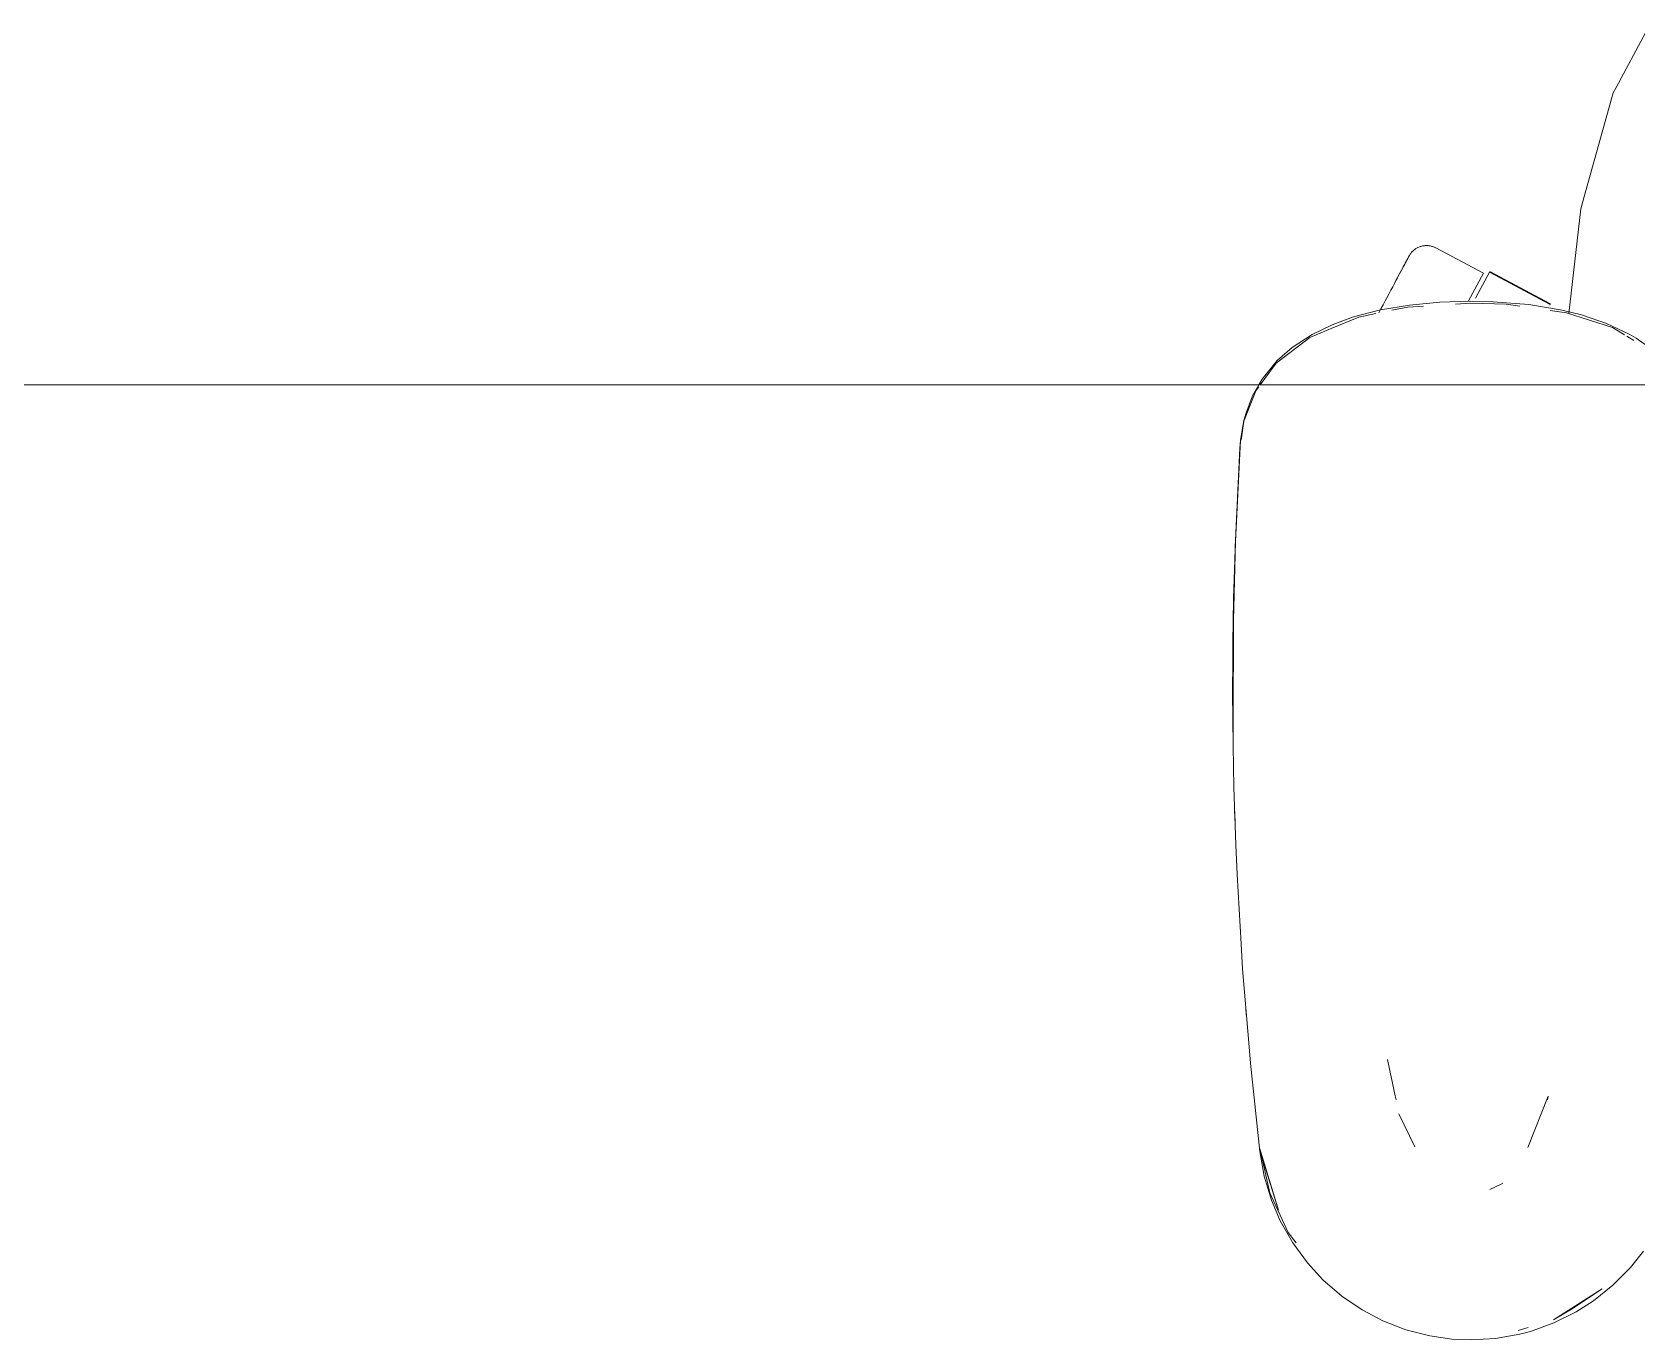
# Model space of a CAD drawing. Header units: millimetres. Extents: x 155927 to 317870, y -36033 to 97293.
# Drawn here: x 177745.5 to 178072.1, y 23333.7 to 23599.8 of the extents above; entities that cross this region are included whole.
import ezdxf

# ---------------------------------------------------------------- set-up
doc = ezdxf.new("R2010")
doc.units = ezdxf.units.MM
doc.header["$MEASUREMENT"] = 0
doc.layers.add('G-IMPT', color=8, linetype='CONTINUOUS', lineweight=9)
doc.layers.add('I-FURN', color=8, linetype='CONTINUOUS', lineweight=9)

msp = doc.modelspace()

# ---------------------------------------------------------------- linework, layer by layer
at = {"layer": 'G-IMPT'}
for p, q in [((178067.87, 23588.57), (178073.89, 23599.81)), ((178061.27, 23566.12), (178067.28, 23587.46)), ((178067.28, 23587.46), (178067.87, 23588.57)), ((178058.22, 23542.58), (178060.64, 23563.85)), ((178061.27, 23566.12), (178060.64, 23563.85)), ((178025.8, 23544.28), (178019.87, 23543.28)), ((178022.24, 23543.21), (178025.47, 23543.87)), ((178025.47, 23543.87), (178028.67, 23544.06)), ((178025.8, 23544.28), (178031.95, 23544.85)), ((178038.29, 23545.03), (178031.95, 23544.85)), ((178035.18, 23544.46), (178038.29, 23544.65)), ((178042.8, 23544.94), (178038.29, 23545.03)), ((178045.46, 23544.42), (178038.29, 23544.65)), ((178042.8, 23544.94), (178050.11, 23544.36)), ((178045.46, 23544.42), (178048.24, 23544.03)), ((178056.88, 23543.25), (178050.11, 23544.36)), ((178005.98, 23538.28), (178010.06, 23540.27)), ((178015.5, 23541.83), (178009.88, 23539.5)), ((178014.39, 23541.85), (178010.06, 23540.27)), ((178014.39, 23541.85), (178019.87, 23543.28)), ((178015.5, 23541.83), (178018.97, 23542.54)), ((178054.43, 23543.16), (178057.72, 23542.7)), ((178060.8, 23542.27), (178056.88, 23543.25)), ((178057.72, 23542.7), (178067.11, 23539.67)), ((178060.8, 23542.27), (178065.89, 23540.53)), ((178065.89, 23540.53), (178070.53, 23538.32)), ((177998.7, 23532.44), (178005.49, 23537.66)), ((178005.98, 23538.28), (178001.94, 23535.63)), ((178005.49, 23537.66), (178009.88, 23539.5)), ((178067.11, 23539.67), (178069.56, 23538.2)), ((178070.03, 23537.92), (178071.47, 23537.06)), ((178070.53, 23538.32), (178071.9, 23537.52)), ((178075.36, 23535.07), (178071.9, 23537.52)), ((178001.94, 23535.63), (177998.9, 23532.96)), ((177995.43, 23528.03), (177998.7, 23532.44)), ((177995.82, 23529.22), (177998.9, 23532.96)), ((177993.86, 23525.79), (177995.13, 23528.01)), ((177994.53, 23526.82), (177995.13, 23527.62)), ((177995.14, 23528.03), (177995.82, 23529.22)), ((177992.12, 23520.62), (177994.53, 23526.82)), ((177993.86, 23525.79), (177992.47, 23522.15)), ((177992.12, 23520.62), (177991.54, 23516.78)), ((177992.1, 23520.8), (177991.66, 23518.41)), ((177992.1, 23520.8), (177992.47, 23522.15)), ((177991.4, 23516.76), (177991.66, 23518.41)), ((177990.32, 23494.98), (177991.4, 23516.76)), ((177990.32, 23494.98), (177991.29, 23515.15)), ((177990.36, 23496.18), (177991.4, 23516.76)), ((177991.4, 23516.76), (177991.29, 23515.15)), ((177989.85, 23474.79), (177990.36, 23496.18)), ((177989.85, 23474.79), (177990.32, 23494.98)), ((177990.01, 23484.62), (177990.36, 23496.18)), ((177990.36, 23496.18), (177990.32, 23494.98)), ((177990.01, 23484.62), (177989.81, 23465.4)), ((177989.85, 23474.79), (177990.01, 23484.62)), ((177989.9, 23454.6), (177990.01, 23484.62)), ((177989.87, 23476.83), (177989.94, 23478.74)), ((177989.89, 23474.79), (177989.87, 23476.83)), ((177989.9, 23454.6), (177989.85, 23474.79)), ((177989.9, 23454.6), (177989.81, 23465.4)), ((177989.9, 23454.6), (177990.06, 23446.19)), ((177990.45, 23434.43), (177990.06, 23446.19)), ((177990.2, 23441.25), (177990.19, 23442.74)), ((177990.31, 23439.31), (177990.2, 23441.25)), ((177990.45, 23434.43), (177990.71, 23428.4)), ((177991.52, 23414.26), (177990.71, 23428.4)), ((177991.84, 23409.18), (177991.52, 23414.26)), ((177991.84, 23409.18), (177993.09, 23394.12)), ((177992.49, 23400.99), (177992.66, 23399.32)), ((177993.09, 23394.12), (177993.44, 23389.99)), ((177993.44, 23389.99), (177995.34, 23372.06)), ((178021.31, 23390.78), (178022.88, 23383.34)), ((178023.09, 23382.58), (178022.88, 23383.34)), ((178054.01, 23383.28), (178049.87, 23372.85)), ((178054.01, 23383.28), (178053.87, 23382.58)), ((178026.91, 23372.95), (178023.65, 23379.73)), ((177995.34, 23372.58), (177999.17, 23360.11)), ((177995.34, 23372.58), (177996.26, 23369.26)), ((177995.34, 23372.06), (177996.24, 23367.02)), ((177997.38, 23363.61), (177995.47, 23372.01)), ((177999.17, 23360.11), (177996.26, 23369.26)), ((177997.7, 23362.16), (177996.24, 23367.02)), ((178042.12, 23364.31), (178044.34, 23365.33)), ((178044.34, 23365.33), (178044.79, 23365.62)), ((177997.38, 23363.61), (178001.12, 23355.54)), ((177999.51, 23357.92), (177997.7, 23362.16)), ((177999.51, 23357.92), (178002.03, 23353.48)), ((178002.72, 23353.43), (178001.12, 23355.54)), ((178005.02, 23349.39), (178002.03, 23353.48)), ((178070.76, 23348.45), (178073.39, 23351.76)), ((178005.02, 23349.39), (178008.19, 23345.95)), ((178067.21, 23344.85), (178070.76, 23348.45)), ((178012.02, 23342.63), (178008.19, 23345.95)), ((178067.21, 23344.85), (178063.24, 23341.66)), ((178016.19, 23339.8), (178012.02, 23342.63)), ((178055.09, 23337.8), (178065.04, 23344.12)), ((178058.76, 23339.96), (178065.04, 23344.12)), ((178059.69, 23339.39), (178063.24, 23341.66)), ((178016.19, 23339.8), (178020.35, 23337.61)), ((178055.09, 23337.8), (178058.76, 23339.96)), ((178055.18, 23337.15), (178059.69, 23339.39)), ((178020.35, 23337.61), (178025.06, 23335.78)), ((178029.93, 23334.52), (178025.06, 23335.78)), ((178029.93, 23334.52), (178034.44, 23333.87)), ((178043.33, 23333.99), (178048.28, 23334.87)), ((178049.97, 23336.24), (178047.94, 23335.62)), ((178048.28, 23334.87), (178050.41, 23335.44)), ((178055.18, 23337.15), (178050.41, 23335.44)), ((178038.29, 23333.7), (178034.44, 23333.87)), ((178038.29, 23333.7), (178043.33, 23333.99))]:
    msp.add_line(p, q, dxfattribs=at)
at = {"layer": 'I-FURN'}
for p, q in [((178025.17, 23553.25), (178025.01, 23552.95)), ((178025.09, 23553.1), (178025.24, 23553.38)), ((178025.31, 23553.51), (178025.17, 23553.25)), ((178025.24, 23553.38), (178025.37, 23553.62)), ((178025.43, 23553.73), (178025.31, 23553.51)), ((178025.37, 23553.62), (178025.47, 23553.82)), ((178025.52, 23553.91), (178025.43, 23553.73)), ((178025.47, 23553.82), (178025.56, 23553.98)), ((178025.6, 23554.05), (178025.52, 23553.91)), ((178025.56, 23553.98), (178025.62, 23554.1)), ((178025.65, 23554.15), (178025.6, 23554.05)), ((178025.62, 23554.1), (178025.67, 23554.18)), ((178025.68, 23554.21), (178025.65, 23554.15)), ((178025.67, 23554.18), (178025.69, 23554.22)), ((178025.69, 23554.23), (178025.68, 23554.21)), ((178025.69, 23554.23), (178025.77, 23554.37)), ((178025.69, 23554.22), (178025.69, 23554.23)), ((178025.77, 23554.37), (178025.86, 23554.51)), ((178025.86, 23554.51), (178025.95, 23554.64)), ((178025.95, 23554.64), (178026.04, 23554.77)), ((178026.04, 23554.77), (178026.14, 23554.9)), ((178026.14, 23554.9), (178026.24, 23555.02)), ((178026.24, 23555.02), (178026.35, 23555.14)), ((178026.35, 23555.14), (178026.47, 23555.25)), ((178026.47, 23555.25), (178026.59, 23555.36)), ((178026.59, 23555.36), (178026.71, 23555.47)), ((178026.71, 23555.47), (178026.84, 23555.57)), ((178026.84, 23555.57), (178026.97, 23555.66)), ((178026.97, 23555.66), (178027.1, 23555.75)), ((178027.1, 23555.75), (178027.24, 23555.83)), ((178027.24, 23555.83), (178027.38, 23555.91)), ((178027.38, 23555.91), (178027.53, 23555.98)), ((178027.53, 23555.98), (178027.67, 23556.05)), ((178027.67, 23556.05), (178027.82, 23556.11)), ((178027.82, 23556.11), (178027.98, 23556.16)), ((178027.98, 23556.16), (178028.13, 23556.21)), ((178028.13, 23556.21), (178028.29, 23556.25)), ((178028.29, 23556.25), (178028.44, 23556.29)), ((178028.44, 23556.29), (178028.6, 23556.32)), ((178028.6, 23556.32), (178028.76, 23556.34)), ((178028.76, 23556.34), (178028.92, 23556.36)), ((178028.92, 23556.36), (178029.08, 23556.37)), ((178029.08, 23556.37), (178029.24, 23556.37)), ((178029.24, 23556.37), (178029.4, 23556.37)), ((178029.4, 23556.37), (178029.57, 23556.36)), ((178029.57, 23556.36), (178029.73, 23556.34)), ((178029.73, 23556.34), (178029.89, 23556.32)), ((178029.89, 23556.32), (178030.04, 23556.29)), ((178030.04, 23556.29), (178030.2, 23556.26)), ((178030.2, 23556.26), (178030.36, 23556.21)), ((178030.36, 23556.21), (178030.51, 23556.17)), ((178030.51, 23556.17), (178030.66, 23556.11)), ((178030.66, 23556.11), (178030.81, 23556.05)), ((178030.81, 23556.05), (178030.96, 23555.99)), ((178030.96, 23555.99), (178031.11, 23555.92)), ((178031.11, 23555.92), (178031.14, 23555.9)), ((178040.83, 23550.75), (178031.14, 23555.9)), ((178023.19, 23549.53), (178023.5, 23550.1)), ((178023.65, 23550.39), (178023.36, 23549.84)), ((178023.5, 23550.1), (178023.78, 23550.63)), ((178023.93, 23550.91), (178023.65, 23550.39)), ((178023.78, 23550.63), (178024.05, 23551.13)), ((178024.18, 23551.39), (178023.93, 23550.91)), ((178024.05, 23551.13), (178024.29, 23551.6)), ((178024.42, 23551.84), (178024.18, 23551.39)), ((178024.29, 23551.6), (178024.52, 23552.03)), ((178024.64, 23552.25), (178024.42, 23551.84)), ((178024.52, 23552.03), (178024.73, 23552.42)), ((178024.84, 23552.62), (178024.64, 23552.25)), ((178024.73, 23552.42), (178024.92, 23552.78)), ((178025.01, 23552.95), (178024.84, 23552.62)), ((178024.92, 23552.78), (178025.09, 23553.1)), ((178037.84, 23545.12), (178040.83, 23550.75)), ((178039.25, 23545.64), (178042.06, 23550.93)), ((178042.06, 23550.93), (178054.42, 23544.36)), ((178054.51, 23544.53), (178042.15, 23551.1)), ((178022.02, 23547.31), (178021.64, 23546.61)), ((178022.38, 23547.99), (178022.02, 23547.31)), ((178022.72, 23548.64), (178022.38, 23547.99)), ((178023.05, 23549.26), (178022.72, 23548.64)), ((178023.36, 23549.84), (178023.05, 23549.26)), ((178019.99, 23543.51), (178019.55, 23542.68)), ((178020.42, 23544.32), (178019.99, 23543.51)), ((178020.84, 23545.11), (178020.42, 23544.32)), ((178021.25, 23545.87), (178020.84, 23545.11)), ((178021.64, 23546.61), (178021.25, 23545.87)), ((178054.42, 23544.36), (178054.37, 23544.26)), ((177560.49, 23528.03), (178960.49, 23528.03)), ((178960.49, 23528.03), (177560.49, 23528.03))]:
    msp.add_line(p, q, dxfattribs=at)

doc.saveas('drawing.dxf')
